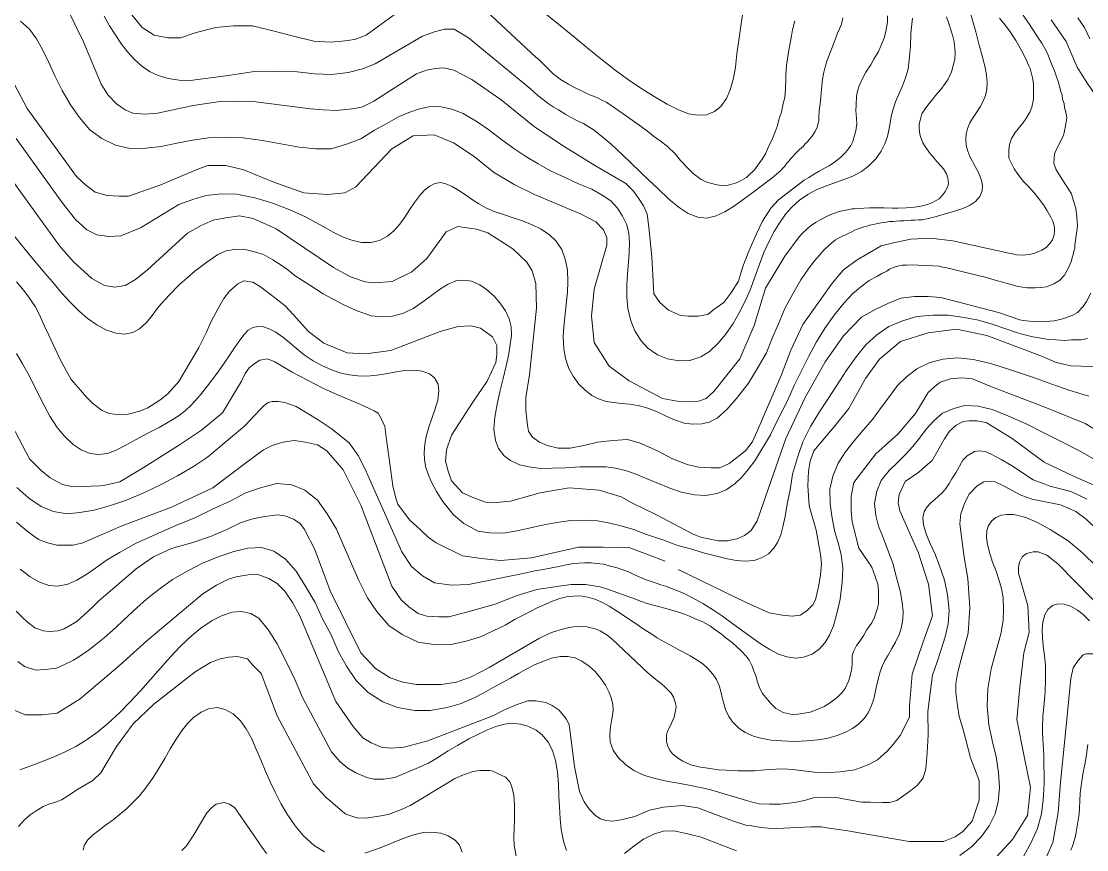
# Model space of a CAD drawing. Header units: metres. Extents: x 548946 to 557077, y 1838800 to 1845419.
# Drawn here: x 554738 to 555282, y 1843291 to 1843714 of the extents above; entities that cross this region are included whole.
import ezdxf

# ---------------------------------------------------------------- set-up
doc = ezdxf.new("R2010")
doc.units = ezdxf.units.M
doc.header["$LTSCALE"] = 28
doc.layers.add('1', color=7, linetype='Continuous', lineweight=13)
doc.layers.add('2', color=7, linetype='Continuous', lineweight=13)

msp = doc.modelspace()

# ---------------------------------------------------------------- linework, layer by layer
at = {"layer": '1'}
for points in [[(554757.26, 1843729.88), (554769.92, 1843704.07), (554779.06, 1843682.22), (554782.55, 1843676.53), (554786.91, 1843672.16), (554791.27, 1843669.1), (554795.19, 1843667.35), (554801.3, 1843666.91), (554807.84, 1843667.35), (554825.91, 1843671.19), (554840.96, 1843673.56), (554858.03, 1843673.19), (554885.88, 1843669.54), (554892.43, 1843669.1), (554898.97, 1843668.66), (554907.25, 1843669.54), (554912.05, 1843670.41), (554918.15, 1843673.47), (554939.95, 1843687.47), (554945.18, 1843689.22), (554949.54, 1843690.1), (554953.9, 1843690.53), (554959.13, 1843689.22), (554968.22, 1843684.5), (554983.19, 1843674.19), (555000.15, 1843660.3), (555015.39, 1843650.33), (555031.32, 1843640.45), (555046.78, 1843631.5), (555050.7, 1843627.56), (555053.32, 1843624.06), (555055.93, 1843620.13), (555057.68, 1843615.76), (555058.55, 1843609.2), (555060.05, 1843594.04), (555061.17, 1843575.09), (555064.22, 1843570.72), (555068.58, 1843566.78), (555074.68, 1843564.16), (555078.61, 1843563.72), (555083.84, 1843563.72), (555088.64, 1843564.6), (555091.69, 1843567.22), (555096.92, 1843570.72), (555100.41, 1843575.53), (555104.33, 1843581.65), (555106.51, 1843589.08), (555109.56, 1843596.95), (555113.49, 1843605.7), (555116.54, 1843612.26), (555120.9, 1843618.82), (555124.83, 1843623.19), (555137.92, 1843633.14), (555140.21, 1843634.56)], [(555009.81, 1843670.62), (555007.29, 1843672.24), (555004.83, 1843674.11), (555002, 1843676.44), (554998.13, 1843679.7), (554966.55, 1843705.83), (554959.14, 1843710.2), (554954.34, 1843710.2), (554949.11, 1843708.89), (554943, 1843706.71), (554918.94, 1843692.57), (554912.43, 1843689.92), (554905.09, 1843688.04), (554896.83, 1843687.13), (554887.96, 1843687.39), (554879.07, 1843688.5), (554867.04, 1843688.55), (554856.11, 1843688.44), (554842.78, 1843686.42), (554833.52, 1843685.3), (554824.46, 1843683.96), (554818.8, 1843684.17), (554813.28, 1843685), (554808.11, 1843686.56), (554803.7, 1843688.67), (554799.55, 1843691.59), (554796.09, 1843694.7), (554792.39, 1843698.7), (554789.4, 1843702.6), (554786.13, 1843707.43), (554783.36, 1843711.91), (554780.5, 1843716.92)], [(555106.6, 1843718.72), (555105.1, 1843708.12), (555103.59, 1843697.59), (555102.75, 1843690.76), (555101.73, 1843685.14), (555100.15, 1843679.34), (555098.27, 1843674.89), (555095.34, 1843670.84), (555092.09, 1843668.28), (555087.96, 1843666.56), (555083.53, 1843666.32), (555078.83, 1843667.08), (555073.36, 1843669.19), (555067.94, 1843671.97), (555061.25, 1843675.85), (555055.01, 1843679.83), (555047.68, 1843684.77), (555041.19, 1843689.45), (555034.01, 1843695.05), (555027.84, 1843700.14), (555020.9, 1843705.95), (555013.49, 1843711.97), (555005.63, 1843718.22)], [(555193.22, 1843715.83), (555192.38, 1843708.23), (555192.22, 1843701.37), (555191.45, 1843694.65), (555190.94, 1843689.87), (555189.63, 1843685.4), (555188.04, 1843681.26), (555186.24, 1843677.09), (555184.57, 1843673.1), (555183.28, 1843669.41), (555182.28, 1843665.59), (555181.73, 1843662.36), (555181.08, 1843658.73), (555180.41, 1843655.51), (555179.14, 1843651.71), (555177.12, 1843647.91), (555174.44, 1843644), (555170.8, 1843640.36), (555167.16, 1843637.6), (555162.69, 1843635.22), (555158.67, 1843633.7), (555153.86, 1843632.01), (555149.28, 1843630.34), (555144.4, 1843628.34), (555139.73, 1843625.81), (555135.55, 1843623.01), (555131.45, 1843619.25), (555128.36, 1843615.74), (555125.04, 1843611.07), (555122.55, 1843606.89), (555119.67, 1843601.31), (555117.38, 1843596.23), (555114.9, 1843589.85), (555112.82, 1843584.18), (555110.41, 1843577.59), (555107.97, 1843571.83), (555104.79, 1843565.41), (555101.64, 1843560.1), (555097.71, 1843554.46), (555094.05, 1843550.05), (555089.57, 1843545.8), (555085.11, 1843542.99), (555079.54, 1843541.19), (555074.16, 1843540.89), (555068.09, 1843542.02), (555063.05, 1843544.04), (555058.13, 1843547.45), (555054.63, 1843551.16), (555051.43, 1843556.31), (555049.41, 1843561.38), (555047.95, 1843567.72), (555047.38, 1843573.39), (555047.35, 1843579.83), (555047.71, 1843585.29), (555048.26, 1843591.25)], [(555140.21, 1843634.56), (555143.58, 1843636.5), (555145.52, 1843637.7), (555148.61, 1843639.51), (555150.58, 1843640.51), (555153.3, 1843642.28), (555154.95, 1843643.53), (555156.41, 1843644.76), (555158.61, 1843646.93), (555160.02, 1843648.53), (555161.71, 1843650.93), (555162.71, 1843652.86), (555163.64, 1843656.02), (555164.21, 1843658.27), (555164.7, 1843661.94), (555164.56, 1843664.58), (555164.34, 1843668.64), (555164.45, 1843671.6), (555164.66, 1843675.99), (555165.18, 1843678.62), (555165.89, 1843681.27), (555167.75, 1843685.4), (555169.37, 1843688.36), (555171.95, 1843692.1), (555173.41, 1843694.85), (555175.77, 1843698.75), (555177.04, 1843701.47), (555178.83, 1843706.16), (555179.49, 1843709.19), (555180.43, 1843713.86), (555180.4, 1843717.09)], [(555157.62, 1843715.96), (555156.87, 1843712.77), (555155.93, 1843710.34), (555154.93, 1843708.12), (555154.21, 1843706.28), (555153.48, 1843704.52), (555152.84, 1843702.69), (555152.11, 1843700.93), (555151.44, 1843699.15), (555150.74, 1843697.43), (555150.09, 1843695.66), (555149.54, 1843693.89)], [(555210.57, 1843716.59), (555211.92, 1843712.68), (555213.66, 1843707.1), (555214.45, 1843703.79), (555215.05, 1843698.26), (555214.81, 1843694.9), (555213.98, 1843691.66), (555213.04, 1843688.51), (555211.43, 1843684.7), (555209.9, 1843682.51), (555207.63, 1843679.38), (555204.97, 1843676.39), (555203.41, 1843674.39), (555200.94, 1843671.42), (555199.65, 1843669.55), (555197.98, 1843666.96), (555197.47, 1843665), (555196.64, 1843661.76), (555196.52, 1843659.66), (555196.9, 1843656.67), (555197.33, 1843655.49), (555198.5, 1843652.21), (555199.69, 1843650.27), (555201.9, 1843647.04), (555203.44, 1843645.33), (555205.58, 1843642.65), (555207.65, 1843640.54), (555208.99, 1843639), (555210.46, 1843636.33), (555211.3, 1843634.16), (555211.63, 1843631.54), (555211.17, 1843629.87), (555209.88, 1843627.33), (555208.75, 1843625.67), (555206.72, 1843623.71), (555203.09, 1843621.64), (555200.91, 1843620.79), (555196.76, 1843619.8), (555194.06, 1843619.37), (555189.93, 1843619.04), (555185.76, 1843618.9), (555183.02, 1843618.84), (555178.73, 1843618.97), (555175.96, 1843619.09), (555171.32, 1843618.99), (555168.38, 1843618.91), (555163.77, 1843618.61), (555162.46, 1843618.45)], [(555214.17, 1843587.59), (555217.63, 1843586.74), (555222.38, 1843585.61), (555226.03, 1843584.72), (555230.2, 1843583.62), (555233.18, 1843582.79), (555236.55, 1843581.76), (555239.09, 1843581.1), (555242.16, 1843580.21), (555244.27, 1843579.7), (555247.11, 1843578.98), (555249.27, 1843578.59), (555251.72, 1843578.26), (555253.59, 1843578.21), (555255.79, 1843578.27), (555258.64, 1843578.45), (555261.67, 1843578.78), (555265.41, 1843580.26), (555268.18, 1843581.99), (555270.82, 1843584.76), (555272.04, 1843586.82), (555273.14, 1843589.02), (555273.68, 1843590.49), (555274.28, 1843592.07), (555274.7, 1843593.76), (555275.26, 1843595.31), (555275.61, 1843596.89), (555275.97, 1843598.37), (555276.13, 1843600.01), (555277.44, 1843609.64), (555277, 1843614.45), (555276.56, 1843618.82), (555275.26, 1843623.2), (555274.38, 1843626.26), (555269.82, 1843633.36), (555266.5, 1843638.37), (555265.41, 1843641.85), (555265.69, 1843646.57), (555267.5, 1843650.63), (555270.29, 1843655.89), (555271.29, 1843660.76), (555271.93, 1843665), (555271.48, 1843667.8), (555270.77, 1843670.2), (555270.69, 1843672.21), (555269.83, 1843674.56), (555269.54, 1843676.56), (555268.77, 1843678.9), (555268.18, 1843681.19), (555267.46, 1843683.55), (555266.61, 1843685.97), (555265.59, 1843688.93), (555264.47, 1843691.75), (555263.17, 1843695.09), (555262.19, 1843697.46), (555260.55, 1843700.62), (555259.16, 1843703.01), (555257.05, 1843706.35), (555254.67, 1843710.01), (555252.22, 1843713.6), (555249.6, 1843717.36)], [(555243.8, 1843654.47), (555245.61, 1843657.45), (555247.09, 1843659.34), (555249.48, 1843662.21), (555251.01, 1843664.39), (555253.04, 1843667.88), (555254.05, 1843670.47), (555254.87, 1843674.56), (555254.97, 1843677.52), (555254.92, 1843682.45), (555254.36, 1843685.42), (555253.19, 1843690.21), (555252.55, 1843691.56), (555250.47, 1843696.04), (555248.82, 1843699.35), (555245.89, 1843704.49), (555242.62, 1843709.4), (555240.46, 1843712.26), (555237.54, 1843715.89)], [(555277.66, 1843715.97), (555280.95, 1843711.05), (555283.66, 1843705.26)], [(555048.26, 1843591.25), (555048.62, 1843596.26), (555048.8, 1843601.35), (555048.31, 1843605.92), (555047.31, 1843610.36), (555045.13, 1843614.87), (555042.53, 1843618.83), (555039.14, 1843622.68), (555034.77, 1843625.55), (555029.48, 1843628.6), (555022.66, 1843631.32), (555015.84, 1843634.58), (555008.43, 1843637.95), (555002.08, 1843641.48), (554995.84, 1843645.26), (554989.71, 1843649.39), (554983.62, 1843653.82), (554976.96, 1843658.78), (554970.89, 1843662.96), (554963.9, 1843667.15), (554957.96, 1843669.43), (554951.66, 1843670.76), (554946.31, 1843670.59), (554941.03, 1843669.47), (554936.01, 1843667.78), (554930.73, 1843665.41), (554924.93, 1843662.08), (554918.51, 1843658.71), (554911.62, 1843654.24), (554904.19, 1843651.49), (554896.51, 1843649.22), (554888.46, 1843649.19), (554880.02, 1843650.04), (554870.76, 1843651.76), (554861.31, 1843653.47), (554851.58, 1843654.71), (554842.51, 1843655.14), (554833.78, 1843654.84), (554825.57, 1843653.54), (554817.69, 1843652.1), (554809.68, 1843650.27), (554801.86, 1843649.45), (554793.85, 1843649.39), (554786.38, 1843650.99), (554779.29, 1843654.38), (554773.32, 1843658.92), (554767.93, 1843665.18), (554763.34, 1843671.63), (554759.14, 1843678.97), (554755.48, 1843686.04), (554752.32, 1843693.15), (554749.33, 1843699.55), (554746.1, 1843705.31), (554742.41, 1843710.21), (554737.89, 1843714.23)], [(555263.97, 1843715.07), (555271.65, 1843703.97), (555277.25, 1843690.75), (555281.5, 1843684.07), (555285.37, 1843678.19)], [(555162.46, 1843618.45), (555158.29, 1843617.64), (555155.77, 1843617.23), (555152.31, 1843616.04), (555149.98, 1843614.99), (555146.42, 1843613.02), (555144.03, 1843611.68), (555141.12, 1843609.89), (555139.41, 1843608.35), (555136.86, 1843605.94), (555135.26, 1843604.31), (555127.94, 1843594.43), (555118.23, 1843578.06), (555112.35, 1843559.02), (555105.07, 1843542.01), (555091.73, 1843525.26), (555087.8, 1843521.76), (555083.88, 1843520.45), (555078.65, 1843520.01), (555072.98, 1843520.45), (555065.56, 1843521.76), (555048.59, 1843530.71), (555038.29, 1843538.17), (555030.61, 1843550.32), (555029.27, 1843563.79), (555030.72, 1843577.52), (555037.18, 1843600.01), (555037.18, 1843603.95), (555035.44, 1843607.89), (555031.52, 1843611.82), (555024.1, 1843615.76), (555000.25, 1843625.93), (554989.91, 1843630.93), (554979.3, 1843637.3), (554969.46, 1843645.26), (554958.9, 1843652.29), (554948.94, 1843656.28), (554938.22, 1843655.86), (554927.32, 1843649.08), (554908.99, 1843629.75), (554903.33, 1843626.68), (554894.61, 1843625.81), (554882.4, 1843626.68), (554866.7, 1843632.37), (554851.88, 1843638.49), (554842.72, 1843640.68), (554833.56, 1843640.68), (554827.46, 1843638.49), (554809.56, 1843630.85), (554793.01, 1843624.94), (554788.22, 1843624.94), (554782.11, 1843625.37), (554776.01, 1843627.12), (554771.21, 1843630.62), (554766.42, 1843634.99), (554741.29, 1843669.76), (554728.04, 1843694.9)], [(555149.54, 1843693.89), (555148.94, 1843692.08), (555148.45, 1843690.25), (555147.88, 1843688.24), (555147.55, 1843686.41), (555147.24, 1843684.57), (555147.11, 1843682.95), (555146.91, 1843681.3), (555146.76, 1843679.51), (555146.55, 1843677.69), (555146.4, 1843675.67), (555146.21, 1843673.83), (555145.99, 1843671.96), (555145.78, 1843670.15), (555145.6, 1843668.29), (555145.44, 1843665.8), (555145.29, 1843663.39), (555144.46, 1843660.24), (555143.5, 1843658.04), (555141.85, 1843655.49), (555140.67, 1843654.12), (555139.35, 1843652.55), (555138.47, 1843651.63), (555137.54, 1843650.54), (555136.5, 1843649.74), (555135.53, 1843648.79), (555134.45, 1843647.73), (555133.36, 1843646.64), (555132.25, 1843645.33), (555131.08, 1843644.22), (555130.1, 1843642.82), (555128.93, 1843641.69), (555127.95, 1843640.29), (555126.82, 1843639.16), (555125.94, 1843638.03), (555123.75, 1843636.19), (555121.3, 1843634.15), (555116.67, 1843630.56), (555112.39, 1843627.36), (555106.83, 1843623.22), (555102.34, 1843620.13), (555097.36, 1843617.02), (555092.98, 1843614.97), (555088.22, 1843613.83), (555083.58, 1843614.34), (555078.66, 1843616.09), (555073.51, 1843619.59), (555068.55, 1843623.61), (555063.32, 1843628.72), (555058.81, 1843633.04), (555054.18, 1843637.37), (555049.47, 1843641.95), (555045.1, 1843646.02), (555039.4, 1843651.45), (555035.13, 1843655.05), (555030.17, 1843659.02), (555027.6, 1843660.62), (555025.23, 1843662), (555024.02, 1843662.62), (555022.91, 1843663.12), (555021.5, 1843663.75), (555018.99, 1843665.15), (555016.21, 1843666.71), (555012.46, 1843669), (555009.81, 1843670.62)], [(554997.67, 1843533.83), (554995.8, 1843522.2), (554995.8, 1843515.64), (554996.24, 1843511.27), (554996.67, 1843508.21), (554997.11, 1843505.15), (554999.29, 1843502.09), (555002.78, 1843499.46), (555006.7, 1843497.71), (555012.37, 1843496.4), (555018.47, 1843496.4), (555025.45, 1843497.71), (555032.43, 1843499.46), (555040.28, 1843500.34), (555047.69, 1843500.77), (555054.23, 1843499.02), (555062.95, 1843495.09), (555070.36, 1843491.15), (555078.21, 1843488.09), (555083.88, 1843486.78), (555090.42, 1843486.34), (555094.78, 1843486.34), (555099.57, 1843488.53), (555107.86, 1843495.09), (555111.35, 1843499.46), (555113.96, 1843505.15), (555126.09, 1843533.45), (555131.1, 1843546.44), (555137.24, 1843559.57), (555152.3, 1843580.78), (555157.97, 1843587.34), (555164.94, 1843592.59), (555170.17, 1843595.65), (555177.15, 1843599.58), (555184.13, 1843601.33), (555192.41, 1843603.08), (555202.44, 1843603.52), (555213.78, 1843602.21), (555242.39, 1843595.98), (555246.4, 1843595.06), (555249.09, 1843594.82), (555252.93, 1843595.21), (555255.61, 1843595.83), (555259.29, 1843597.52), (555261.42, 1843598.74), (555263.51, 1843601), (555264.63, 1843602.66), (555265.53, 1843605.33), (555265.67, 1843607.25), (555265.62, 1843609.14), (555264.77, 1843612.17), (555263.84, 1843614.24), (555261.77, 1843617.87), (555260.11, 1843620.52), (555257.38, 1843624.16), (555255.47, 1843626.49), (555252.26, 1843630.17), (555249.87, 1843632.53), (555247.03, 1843636.26), (555245.08, 1843638.96), (555242.96, 1843642.96), (555242.4, 1843644.41), (555242.37, 1843648.49), (555242.68, 1843651.29), (555243.8, 1843654.47)], [(554927.66, 1843581.39), (554918.59, 1843580.77), (554913.79, 1843581.21), (554906.38, 1843583.83), (554897.66, 1843588.64), (554868.44, 1843608.32), (554856.67, 1843613.57), (554849.7, 1843614.88), (554842.72, 1843614), (554836.18, 1843612.69), (554830.07, 1843610.07), (554823.1, 1843606.13), (554802.61, 1843587.33), (554796.5, 1843582.52), (554791.27, 1843579.46), (554786.04, 1843578.58), (554780.8, 1843579.46), (554774.26, 1843582.96), (554764.67, 1843591.7), (554757.69, 1843599.57), (554728.94, 1843639.48)], [(554927.66, 1843581.39), (554937.59, 1843586.38), (554945.27, 1843593.17), (554955.21, 1843606.76), (554961.08, 1843609.48), (554970.57, 1843608.12), (554976.44, 1843606.31), (554989.09, 1843598.15), (554996.32, 1843591.36), (554999.03, 1843586.83), (555000.83, 1843580.49), (555001.29, 1843567.8), (554997.67, 1843533.83)], [(554734.54, 1843604.71), (554739.62, 1843598.57), (554744.23, 1843593.1), (554749.49, 1843586.73), (554754.12, 1843581.29), (554758.99, 1843575.57), (554763.18, 1843570.96), (554767.69, 1843566.42), (554771.9, 1843562.72), (554776.83, 1843559.26), (554781.45, 1843556.77), (554786.57, 1843555.06), (554790.86, 1843554.65), (554795.26, 1843555.5), (554798.68, 1843557.32), (554802.16, 1843560.47), (554805.12, 1843564.16), (554808.23, 1843568.49), (554813.49, 1843574.34), (554819.06, 1843579.97), (554826.81, 1843586.7)], [(554826.81, 1843586.7), (554832.97, 1843591.33), (554838.52, 1843595.24), (554842.91, 1843597.1), (554846.96, 1843597.75), (554851.88, 1843598), (554857.28, 1843596.56), (554861.85, 1843595.16), (554866.63, 1843592.57), (554869.92, 1843590.48), (554874.28, 1843587.36), (554878.06, 1843584.42), (554885.59, 1843579.54), (554892.42, 1843575.22), (554902.22, 1843569.84), (554909.24, 1843566.66), (554916.83, 1843563.97), (554922.49, 1843563.36), (554927.82, 1843563.74), (554933.42, 1843565.3), (554938.23, 1843567.69), (554943.29, 1843571.05), (554947.64, 1843574.25), (554952.18, 1843577.7), (554956.08, 1843580.04), (554960.13, 1843581.85), (554964.19, 1843582.15), (554968.09, 1843581.59), (554972.3, 1843579.73), (554975.79, 1843577.38), (554979.61, 1843573.98), (554982.61, 1843570.5), (554985.45, 1843566.43), (554987.27, 1843562.44), (554988.29, 1843558.4), (554988.45, 1843553.86), (554987.89, 1843549.37), (554986.95, 1843543.75), (554985.71, 1843538.43), (554984.28, 1843532.03), (554982.71, 1843525.74), (554981.21, 1843518.89), (554979.98, 1843512.14), (554979.55, 1843506.08), (554980.25, 1843500.36), (554981.81, 1843496.25), (554984.83, 1843492.42), (554988.04, 1843490.04), (554992.62, 1843487.94), (554997.41, 1843486.86), (555003.27, 1843486.07), (555009.47, 1843486.16), (555016.12, 1843486.3), (555023.46, 1843486.86), (555030.08, 1843486.9), (555036.65, 1843486.83), (555041.54, 1843486.17), (555046.66, 1843485.03), (555051.06, 1843483.49), (555056.94, 1843481.17), (555062.66, 1843478.75), (555069.36, 1843476.02), (555075.28, 1843473.97), (555081.91, 1843472.54), (555087.54, 1843472.29), (555093.42, 1843473.27), (555098.09, 1843475.18), (555102.65, 1843478.33), (555106.11, 1843481.66), (555109.26, 1843485.43), (555112.68, 1843489.94), (555120.71, 1843503.24), (555124.59, 1843511.32), (555129.41, 1843520.59), (555132.79, 1843528.39), (555136.62, 1843536.25), (555140.23, 1843543.37), (555144.16, 1843550.64), (555148.57, 1843557.73), (555153.2, 1843564.29), (555158.32, 1843570.5), (555162.73, 1843575.27), (555167.45, 1843579.26), (555171.12, 1843581.89), (555175.02, 1843584.05), (555177.57, 1843585.51), (555180.04, 1843586.79), (555181.53, 1843587.75), (555182.99, 1843588.44), (555184.47, 1843589), (555186.26, 1843589.47), (555187.93, 1843589.74), (555189.93, 1843589.87), (555192.95, 1843589.88), (555196.16, 1843589.8), (555200.46, 1843589.68), (555203.59, 1843589.47), (555206.73, 1843589.22), (555208.73, 1843588.84), (555210.78, 1843588.39), (555214.17, 1843587.59)], [(555050.32, 1843468.26), (555044.54, 1843471.58), (555033.17, 1843474.95), (555017.88, 1843476.2), (555003.06, 1843473.64), (554987.95, 1843469.29), (554978.79, 1843468.42), (554975.3, 1843468.85), (554969.2, 1843471.04), (554963.53, 1843473.66), (554957.86, 1843479.78), (554956.12, 1843484.59), (554954.81, 1843489.84), (554955.25, 1843495.53), (554957.86, 1843502.96), (554968.81, 1843519.89), (554976.04, 1843530.61), (554980.56, 1843540.15), (554980.94, 1843544.04), (554980.94, 1843548.85), (554978.76, 1843553.22), (554972.65, 1843557.59), (554967.86, 1843558.91), (554961.32, 1843558.47), (554952.16, 1843555.85), (554926.85, 1843546.17), (554913.94, 1843544.56), (554904.68, 1843545.11), (554892.76, 1843550), (554884.92, 1843556.01), (554877.12, 1843564.58), (554873.02, 1843568.96), (554863.84, 1843576.24), (554859.36, 1843579.38), (554856.48, 1843581.11), (554851.94, 1843581.78), (554848.79, 1843580.34), (554844.52, 1843576.57), (554841.68, 1843572.7), (554838.93, 1843568.09), (554835.02, 1843560.66), (554832.72, 1843555.53), (554828.85, 1843547.73), (554825.8, 1843542.51), (554821.57, 1843535.33), (554818.66, 1843530.5), (554813, 1843524.1), (554808.95, 1843520.83), (554802.88, 1843516.94), (554798.72, 1843515.28), (554792.75, 1843513.68), (554788.8, 1843513.37), (554782.92, 1843514.06), (554779.19, 1843515.78), (554774.56, 1843519.38), (554771.52, 1843522.42), (554768.52, 1843525.93), (554763.74, 1843531.51), (554761.3, 1843535.76), (554757.82, 1843542.35), (554755.61, 1843547.11), (554752.37, 1843554.02), (554750.18, 1843558.59), (554747.41, 1843564.79), (554745.32, 1843568.61), (554742.02, 1843573.71), (554739.63, 1843576.92), (554735.76, 1843581.28)], [(555284.18, 1843575.47), (555281.95, 1843571.3), (555280.28, 1843568.72), (555277.34, 1843565.6), (555274.68, 1843564.12), (555269.31, 1843562.22), (555265.52, 1843561.46), (555258.84, 1843560.9), (555254.74, 1843561.06), (555249.74, 1843561.57), (555247.98, 1843561.92), (555237.09, 1843565.64), (555207.67, 1843573.35), (555201.13, 1843573.78), (555194.16, 1843573.78), (555187.18, 1843572.91), (555180.64, 1843570.29), (555174.1, 1843567.22), (555167.12, 1843563.29), (555157.97, 1843553.67), (555148.62, 1843540.4), (555138.4, 1843522.23), (555128.45, 1843501.28), (555122.3, 1843483.31), (555113.96, 1843459.23), (555110.91, 1843454.42), (555107.42, 1843451.8), (555103.5, 1843450.05), (555098.7, 1843449.18), (555093.91, 1843449.18), (555085.19, 1843450.92), (555080.83, 1843452.67), (555062.25, 1843462.58), (555050.32, 1843468.26)], [(555282.6, 1843552.3), (555279.04, 1843551.72), (555274.28, 1843551.65), (555270.94, 1843551.29), (555266.4, 1843551.61), (555262.63, 1843551.78), (555257.89, 1843552.65), (555254.53, 1843553.17), (555249.93, 1843554.42), (555246.24, 1843555.49), (555240.31, 1843557.53), (555234.34, 1843559.45), (555226.84, 1843561.73), (555219.57, 1843563.12), (555211.44, 1843564.26), (555203.49, 1843564.19), (555195.37, 1843563.58), (555188.04, 1843561.33), (555181.03, 1843558.44), (555175.01, 1843554.21), (555169.34, 1843549.1), (555164.43, 1843543.05), (555159.31, 1843535.82), (555154.76, 1843528.7), (555149.89, 1843521.38), (555145.45, 1843514.48), (555141.18, 1843507.52), (555137.21, 1843499.62), (555134.42, 1843491.7), (555131.88, 1843483.08), (555130.67, 1843475.19), (555129.15, 1843467.85), (555128.27, 1843461.54), (555126.98, 1843456.32), (555125.91, 1843452.17), (555124.38, 1843448.54), (555122.34, 1843445.44), (555119.63, 1843442.53), (555116.07, 1843440.38), (555112.28, 1843439.05), (555107.63, 1843438.68), (555103.16, 1843439.08), (555097.9, 1843440.13), (555093.33, 1843441.27), (555087, 1843442.8), (555081.03, 1843444.61), (555072.86, 1843446.9), (555065.67, 1843449.7), (555057.39, 1843452.28), (555051.02, 1843454.85), (555044.36, 1843456.75), (555038.74, 1843458.2), (555032.37, 1843459.29), (555026.04, 1843459.58), (555018.8, 1843459.48), (555011.58, 1843458.49), (555004.09, 1843457.18), (554997.51, 1843455.56), (554990.37, 1843454.11), (554984.36, 1843453.1), (554977.24, 1843453.18), (554971.32, 1843454.06), (554964.23, 1843458), (554958.89, 1843462.43), (554953.52, 1843469.16), (554950.21, 1843474.35), (554947.52, 1843479.42), (554945.92, 1843483.16), (554944.84, 1843486.51), (554944.11, 1843490.45), (554943.93, 1843493.99), (554944.26, 1843498.36), (554944.98, 1843502.36), (554946.28, 1843507.11), (554947.86, 1843511.49), (554949.6, 1843516.51), (554950.96, 1843520.94), (554951.47, 1843525.58), (554951, 1843529.1), (554949.16, 1843532.35), (554946.64, 1843534.31), (554942.87, 1843535.76), (554939.03, 1843536.18), (554934.12, 1843535.95), (554929.66, 1843535.28)], [(554929.66, 1843535.28), (554924.35, 1843534.37), (554919.69, 1843533.7), (554914.66, 1843533.21), (554910.08, 1843533.28), (554905.62, 1843533.74), (554900.92, 1843534.89), (554896.58, 1843536.33), (554891.6, 1843538.54), (554887.33, 1843540.9), (554882.69, 1843544.05), (554878.9, 1843547.06), (554874.96, 1843550.43), (554871.71, 1843553.12), (554868.21, 1843555.6), (554865.2, 1843557.2), (554861.88, 1843558.29), (554859.18, 1843558.54), (554856.42, 1843558.06), (554854.13, 1843556.53), (554851.83, 1843554.29), (554849.39, 1843550.98), (554847.08, 1843547.6), (554844.71, 1843544.05), (554841.41, 1843539.19), (554838.28, 1843534.69), (554833.37, 1843528.19), (554829.67, 1843523.56), (554825.22, 1843518.57), (554821.86, 1843515.47), (554818.38, 1843512.7), (554813.31, 1843509.6), (554808.64, 1843506.97), (554802.09, 1843503.65), (554796.94, 1843500.8), (554791.35, 1843497.78), (554786.69, 1843495.4), (554782.26, 1843493.73), (554777.56, 1843493.14), (554773.44, 1843493.7), (554768.78, 1843495.6), (554764.7, 1843498.35), (554760.29, 1843502.51), (554756.62, 1843506.99), (554752.88, 1843512.74), (554749.88, 1843518.18), (554746.88, 1843524.13), (554744.33, 1843529.32), (554741.52, 1843534.72), (554738.86, 1843539.51), (554735.81, 1843544.64)], [(555283.25, 1843522.88), (555278.54, 1843524.28), (555272.92, 1843525.97), (555264.39, 1843529.05), (555254.91, 1843532.38), (555243.76, 1843536.28), (555233.75, 1843539.46), (555224.38, 1843541.63), (555216.22, 1843542.45), (555208.68, 1843541.84), (555201.66, 1843539.88), (555195.37, 1843536.95), (555190.05, 1843532.86), (555185.48, 1843528.3), (555181.43, 1843522.72), (555177.12, 1843517.09), (555172.83, 1843511.1), (555168.02, 1843505.54), (555163.48, 1843500.12), (555159.04, 1843494.52), (555155.23, 1843488.77), (555152.56, 1843482.03), (555151.07, 1843475.39), (555151.19, 1843467.92), (555152.12, 1843460.75), (555153.61, 1843453.78), (555155.43, 1843447.52), (555156.79, 1843442.01), (555157.66, 1843435.1), (555157.33, 1843428.09), (555156.23, 1843419.41), (555154.55, 1843412.1), (555152.8, 1843405.73), (555150.87, 1843400.93), (555148.67, 1843397.18), (555145.42, 1843393.66), (555141.95, 1843391.29), (555137.59, 1843389.7), (555133.58, 1843389.25), (555128.97, 1843389.87), (555124.86, 1843391.32), (555120.42, 1843393.6), (555115.98, 1843396.4), (555111.42, 1843399.55), (555106.36, 1843403.24), (555101.54, 1843406.78), (555096.17, 1843410.65), (555091.67, 1843413.69), (555086.24, 1843417.05), (555082.02, 1843419.36), (555077.31, 1843421.81), (555073.67, 1843423.4), (555070.18, 1843424.85), (555067.09, 1843425.91), (555064.7, 1843426.68), (555062.37, 1843427.47), (555059.84, 1843428.32), (555057.28, 1843429.27)], [(555300.89, 1843497.12), (555281.28, 1843509.01), (555260.71, 1843517.25), (555233.21, 1843527.84), (555223.84, 1843531.82), (555218.17, 1843532.26), (555212.5, 1843531.82), (555207.27, 1843530.07), (555204.65, 1843527.89), (555201.16, 1843524.82), (555194.76, 1843514.17), (555185.62, 1843503.61), (555174.48, 1843493.51), (555163.23, 1843478.91), (555161.93, 1843471.91), (555161.93, 1843469.73), (555161.93, 1843464.48), (555162.36, 1843458.8), (555165.8, 1843445.35), (555172.48, 1843435.6), (555174.21, 1843430.88)], [(555057.28, 1843429.27), (555053.69, 1843430.66), (555050.97, 1843431.89), (555048.22, 1843433.21), (555045.28, 1843434.31), (555042.4, 1843435.36), (555038.32, 1843436.35), (555035.54, 1843437.12), (555031.75, 1843437.6), (555029.21, 1843437.85), (555025.67, 1843437.86), (555022.93, 1843437.79), (555019.22, 1843437.35), (555016.33, 1843436.81), (555012.58, 1843436.02), (555009.13, 1843435.36), (555004.61, 1843434.53), (555000.39, 1843433.86), (554994.4, 1843432.38), (554966.58, 1843426.87), (554957.86, 1843426.44), (554949.14, 1843427.75), (554943.04, 1843431.25), (554937.37, 1843436.06), (554932.57, 1843443.49), (554917.53, 1843477.19), (554914, 1843485.37), (554910.14, 1843492.63), (554905.58, 1843499.17), (554896.38, 1843506.46), (554889.84, 1843510.83), (554878.54, 1843517.67), (554872.84, 1843519.67), (554869.42, 1843520.24), (554866.28, 1843520.24), (554864.29, 1843519.67), (554862.29, 1843518.24), (554860.02, 1843515.95), (554852.35, 1843507.77), (554833.26, 1843491.72), (554826.08, 1843487.02), (554817.94, 1843482.24), (554809.65, 1843477.78), (554801.17, 1843473.77), (554792.02, 1843469.87), (554783.71, 1843467.22), (554775.41, 1843464.69), (554768.14, 1843463.61), (554761.42, 1843462.92), (554754.69, 1843464.09), (554748.44, 1843466.71), (554742.09, 1843470.91), (554736, 1843476.28)], [(555286.38, 1843490.38), (555278.42, 1843495.01), (555270.16, 1843499.35), (555260.2, 1843504.19), (555251.25, 1843508.86), (555241.77, 1843512.93), (555233.88, 1843516.2), (555226.68, 1843517.83), (555219.94, 1843518.24), (555214.27, 1843516.68), (555208.53, 1843514.27), (555204.14, 1843510.26), (555200.19, 1843506.01), (555196.84, 1843501.58), (555193.44, 1843497.2), (555189.75, 1843493.39), (555185.42, 1843488.99), (555181.35, 1843485.07), (555177.26, 1843479.97), (555175.03, 1843474.42), (555173.85, 1843468.22), (555174.4, 1843462.11), (555175.76, 1843456.61), (555177.99, 1843451.23), (555180.45, 1843444.86), (555183.1, 1843437.72), (555185.2, 1843429.74), (555187.06, 1843422.95), (555187.93, 1843417.49), (555188.48, 1843413.09), (555188.32, 1843409.33), (555187.55, 1843405.09), (555186.34, 1843401.39), (555184.54, 1843397.41), (555182.68, 1843394.14), (555180.7, 1843390.84), (555179.06, 1843388.01)], [(555170.96, 1843334.99), (555175.32, 1843337.34), (555180.36, 1843341.87), (555183.18, 1843345.07), (555186.86, 1843349.8), (555191.58, 1843359.1), (555191.58, 1843364.78), (555192.98, 1843381.01), (555198.52, 1843397.11), (555203.37, 1843410.78), (555201.3, 1843426.93), (555196.02, 1843443.38), (555186.78, 1843464.48), (555185.9, 1843468.42), (555186.34, 1843472.79), (555189.39, 1843479.35), (555196.48, 1843484.23), (555199.83, 1843487.17), (555203.18, 1843490.11), (555209.45, 1843501.21), (555212.07, 1843505.15), (555215.55, 1843508.21), (555219.04, 1843509.96), (555222.09, 1843510.39), (555226.02, 1843510.39), (555230.81, 1843509.52), (555244.1, 1843501.31), (555260.34, 1843489.31), (555275.32, 1843482.13), (555288.11, 1843476.56)], [(555001.47, 1843424.25), (554991.44, 1843421.19), (554980.1, 1843416.82), (554966.15, 1843412.88), (554956.56, 1843410.26), (554951.32, 1843410.26), (554945.22, 1843410.69), (554940.86, 1843412.01), (554936.06, 1843415.5), (554932.14, 1843419), (554927.34, 1843426), (554911.5, 1843467.28), (554902.51, 1843485.29), (554894.2, 1843495.09), (554889.41, 1843498.15), (554883.3, 1843499.46), (554877.63, 1843500.34), (554871.97, 1843499.46), (554866.3, 1843497.71), (554861.94, 1843495.53), (554853.31, 1843489.28), (554835.95, 1843476.2), (554814.93, 1843466.26), (554789.17, 1843456.66), (554769.72, 1843448.11), (554764.69, 1843446.85), (554760.92, 1843446.85), (554756.32, 1843446.85), (554751.71, 1843448.11), (554747.1, 1843449.79), (554741.24, 1843453.99), (554735.8, 1843458.61)], [(554965.3, 1843397.98), (554957.03, 1843395.97), (554948.87, 1843396.26), (554940.77, 1843397.43), (554932.75, 1843401.38), (554925.85, 1843405.92), (554919.72, 1843413.05), (554915.02, 1843420.02), (554910.58, 1843428.89), (554906.82, 1843437.33), (554902.89, 1843446.4), (554899.11, 1843455.02), (554894.37, 1843462.92), (554889.46, 1843469.91), (554883.01, 1843474.96), (554876.39, 1843477.71), (554868.64, 1843478.41), (554860.9, 1843476.29), (554852.94, 1843473.66), (554844.55, 1843469.21), (554836.18, 1843465.44), (554826.88, 1843460.91), (554817.09, 1843456.96), (554806.7, 1843452.33), (554796.98, 1843447.98), (554788.32, 1843443.14), (554781.78, 1843439.19), (554776.09, 1843435.11), (554771.65, 1843432.01), (554766.54, 1843428.95), (554761.95, 1843426.92), (554756.8, 1843425.94), (554752.29, 1843426.29), (554747.18, 1843428.19), (554742.75, 1843430.81), (554737.76, 1843434.64)], [(555287.93, 1843454.42), (555281.83, 1843460.11), (555276.59, 1843464.04), (555268.75, 1843467.54), (555254.28, 1843470.37), (555248.41, 1843472.47), (555239.62, 1843477.09), (555235.43, 1843479.19), (555232.08, 1843479.61), (555229.57, 1843479.19), (555226.22, 1843477.09), (555222.03, 1843472.89), (555219.93, 1843468.69), (555217.84, 1843462.81), (555217.42, 1843457.77), (555219.59, 1843440.7), (555221.39, 1843429.84), (555222.39, 1843414.83), (555221.62, 1843401.98), (555217.84, 1843388.06), (555216.16, 1843381.34), (555215.33, 1843376.3), (555215.33, 1843371.68), (555216.16, 1843364.96), (555217, 1843359.5), (555219.1, 1843352.78), (555222.73, 1843338.42), (555227.23, 1843326.74), (555227.23, 1843316.77), (555223.65, 1843306), (555218.88, 1843300.81), (555214.9, 1843298.02), (555208.93, 1843295.62), (555204.16, 1843295.62), (555191.43, 1843295.62), (555159.21, 1843301.21), (555150.45, 1843302.51), (555146.5, 1843303.08), (555141.42, 1843303.08), (555123.92, 1843302.23), (555119.68, 1843302.51), (555115.73, 1843302.79), (555111.21, 1843303.64), (555108.11, 1843303.93), (555101.34, 1843306.19), (555091.18, 1843309.98), (555083.62, 1843312.78), (555075.67, 1843313.97), (555066.12, 1843313.18), (555058.96, 1843311.58), (555051.4, 1843308.39)], [(554735.69, 1843413.26), (554738.96, 1843409.87), (554741.33, 1843407.69), (554745.11, 1843404.75), (554749.67, 1843403.23), (554752.57, 1843402.83), (554757.08, 1843403.21), (554760.19, 1843404.17), (554766.55, 1843408), (554772.45, 1843413.21), (554775.08, 1843415.72), (554777.6, 1843418.31), (554796.97, 1843434.74), (554805.69, 1843440.87), (554814.85, 1843445.24), (554825.75, 1843448.3), (554834.9, 1843451.36), (554843.19, 1843454.86), (554850.17, 1843458.36), (554855.83, 1843460.11)], [(554855.83, 1843460.11), (554861.5, 1843461.42), (554868.91, 1843462.29), (554872.84, 1843461.86), (554877.2, 1843460.11), (554880.69, 1843457.92), (554882.87, 1843454.86), (554888.07, 1843444.68), (554895.95, 1843423.54), (554911.64, 1843391.89), (554919.06, 1843384.02), (554926.47, 1843379.21), (554933.01, 1843377.02), (554939.99, 1843375.71), (554952.63, 1843375.71), (554960.48, 1843377.02), (554967.89, 1843379.65), (554977.05, 1843384.46), (555002.85, 1843399.51), (555007.07, 1843401.46), (555009.87, 1843402.67), (555014.45, 1843404), (555017.31, 1843404.64), (555020.09, 1843405.18), (555024.44, 1843405.35), (555027.03, 1843405.2), (555031.14, 1843404.19), (555033.73, 1843403.19), (555037.24, 1843400.97), (555039.66, 1843399.09), (555058.28, 1843381.57), (555062.2, 1843378.35), (555064.94, 1843376.23), (555067.09, 1843374.22), (555069.92, 1843371.34), (555071.21, 1843369.32), (555072.26, 1843366.32), (555072.51, 1843364.26), (555071.54, 1843359.11), (555069.46, 1843354.48), (555068.17, 1843351.94), (555067.65, 1843349.98), (555067.57, 1843346.83), (555068.04, 1843344.61), (555069.07, 1843342.46), (555070.66, 1843340.38), (555073.71, 1843338.01), (555075.98, 1843336.58), (555080.11, 1843334.73), (555084.99, 1843333.63), (555088.77, 1843333.06), (555094.09, 1843332.3), (555098.11, 1843332.04), (555104.13, 1843331.75), (555108.12, 1843331.68), (555112.58, 1843331.76), (555119.62, 1843332.36), (555126.99, 1843332.71), (555132.15, 1843332.41), (555137.55, 1843331.76), (555143.06, 1843331.02), (555151.05, 1843330.88), (555156.34, 1843331.17), (555163.79, 1843332.29), (555170.96, 1843334.99)], [(555232.64, 1843442.59), (555231.5, 1843447.17), (555231.01, 1843450.81), (555231.17, 1843454.34), (555231.96, 1843456.99), (555233.64, 1843459.37), (555235.75, 1843461.02), (555238.66, 1843462.17), (555241.53, 1843462.61), (555244.75, 1843462.52), (555247.84, 1843461.92), (555251.1, 1843460.99), (555257.01, 1843458.44), (555263.46, 1843454.82), (555272.68, 1843449.09), (555279.99, 1843442.91), (555287.3, 1843435.89)], [(555217.42, 1843288.45), (555223.29, 1843292.96), (555228.36, 1843298.27), (555232.32, 1843303.69), (555235.46, 1843309.81), (555236.91, 1843316.11), (555237.68, 1843323.17), (555237.09, 1843330.91), (555235.86, 1843338.9), (555233.93, 1843347.2), (555232.16, 1843355.23), (555231.33, 1843364.87), (555231.59, 1843373.62), (555233.3, 1843383.71), (555235.13, 1843390.53), (555237.21, 1843397.85), (555238.39, 1843402.37), (555239.39, 1843408.65), (555239.59, 1843414.01), (555239.42, 1843420.01), (555238.63, 1843424.71), (555237.34, 1843429.42), (555235.82, 1843433.62), (555234.08, 1843438.29), (555232.64, 1843442.59)], [(555293.6, 1843410.69), (555267.44, 1843437.37), (555261.77, 1843441.74), (555257.41, 1843443.49), (555254.8, 1843443.49), (555251.31, 1843442.62), (555249.13, 1843440.87), (555247.82, 1843438.24), (555247.38, 1843435.62), (555247.38, 1843432.56), (555252.11, 1843415.93), (555252.73, 1843402.55), (555250.1, 1843391.92), (555247.95, 1843374.67), (555246.48, 1843357.99), (555250.34, 1843338.11), (555253.48, 1843323.24), (555251.85, 1843308.87), (555244.23, 1843296.65), (555231.88, 1843283.19)], [(555051.4, 1843308.39), (555044.24, 1843306.79), (555040.26, 1843305.99), (555036.68, 1843306.39), (555033.89, 1843307.19), (555031.51, 1843308.78), (555028.33, 1843311.98), (555025.54, 1843315.97), (555023.15, 1843321.15), (555020.72, 1843333.91), (555017.98, 1843355.46), (555016.39, 1843358.25), (555012.81, 1843362.64), (555009.23, 1843365.03), (555006.05, 1843366.63), (555000.88, 1843367.43), (554996.9, 1843367.43), (554990.93, 1843365.43), (554984.57, 1843362.64), (554979, 1843359.85), (554945.22, 1843346.85), (554933.45, 1843343.79), (554926.91, 1843343.35), (554922.11, 1843343.79), (554916.88, 1843345.98), (554912.52, 1843348.6), (554907.72, 1843354.29), (554898.85, 1843367.03), (554880.25, 1843411.13), (554876.76, 1843417.69), (554872.84, 1843423.38), (554868.91, 1843427.31), (554864.55, 1843429.93), (554858.45, 1843432.12), (554854.09, 1843431.68), (554847.99, 1843430.81), (554844.06, 1843429.5), (554837.96, 1843426.44), (554830.98, 1843422.06), (554813.06, 1843407.13), (554802.28, 1843398.08), (554788.53, 1843385.62), (554768.37, 1843368.44), (554756.63, 1843361.19), (554748.95, 1843360.29), (554740.37, 1843360.29), (554731.78, 1843363.91)], [(555174.21, 1843430.88), (555175.55, 1843426.97), (555175.85, 1843423.87), (555175.83, 1843421.02), (555175.76, 1843417.02), (555175.15, 1843414.28), (555173.77, 1843410.12), (555172.41, 1843407.29), (555169.76, 1843403.45), (555168.28, 1843400.89), (555165.95, 1843397.46), (555164.56, 1843395.67), (555163.04, 1843392.64), (555162.47, 1843390.38), (555162.46, 1843386.67), (555162.23, 1843383.99), (555161.36, 1843380.27), (555160.63, 1843377.8), (555158.85, 1843373.78), (555156.97, 1843371.36), (555154.69, 1843369.08), (555150.86, 1843366.32), (555148.03, 1843364.64), (555143.71, 1843362.77), (555140.89, 1843361.75), (555136.9, 1843360.97), (555134.58, 1843360.58), (555131.75, 1843360.42), (555127.24, 1843361.56), (555123.49, 1843363.46), (555120.99, 1843365.91), (555119.11, 1843368.05), (555116.63, 1843371.15), (555115.27, 1843373.74), (555113.94, 1843377.46), (555113.35, 1843379.95), (555112.1, 1843383.12), (555111.36, 1843385.21), (555109.76, 1843388.15), (555108.38, 1843390.06), (555105.53, 1843393.13), (555103.48, 1843395.05), (555101.33, 1843397.06), (555097.96, 1843399.68), (555095.75, 1843401.4), (555092.3, 1843403.91), (555090.01, 1843405.52), (555086.13, 1843407.7), (555083.43, 1843408.78), (555079.3, 1843410.64), (555076.79, 1843411.75), (555073.24, 1843412.83), (555070.96, 1843413.58), (555067.32, 1843414.55), (555064.96, 1843415.21), (555060.74, 1843416.29), (555057.8, 1843417.06), (555054.91, 1843418.13), (555051.81, 1843419.35), (555038.09, 1843424.25), (555033.73, 1843425.56), (555026.32, 1843426.87), (555018.91, 1843426.87), (555012.8, 1843426), (555001.47, 1843424.25)], [(555179.06, 1843388.01), (555177.68, 1843385.19), (555176.6, 1843382.21), (555175.75, 1843379.27), (555174.95, 1843375.7), (555174.25, 1843372.41), (555173.37, 1843368.49), (555172.34, 1843365.07), (555170.62, 1843361.34), (555168.55, 1843358.39), (555165.6, 1843355.51), (555162.53, 1843353.36), (555158.58, 1843351.32), (555154.68, 1843349.82), (555150.13, 1843348.48), (555145.11, 1843347.56), (555139.25, 1843347.01), (555132.95, 1843346.76), (555126.52, 1843347.03), (555120.98, 1843347.43), (555115.83, 1843348.34), (555111.96, 1843349.44), (555107.79, 1843351.27), (555104.57, 1843353.47), (555101.41, 1843356.49), (555099.35, 1843359.49), (555097.68, 1843362.96), (555096.82, 1843366.02), (555096.11, 1843369.22), (555095.43, 1843372.25), (555094.55, 1843375.24), (555093.08, 1843378.38), (555091.31, 1843381.14), (555088.73, 1843384.01), (555086.09, 1843386.29), (555082.81, 1843388.59), (555079.77, 1843390.39), (555076.25, 1843392.28), (555073.17, 1843393.89), (555069.57, 1843395.81), (555066.45, 1843397.62), (555062.93, 1843399.68), (555059.63, 1843401.77), (555056.2, 1843403.9), (555052.6, 1843406.33), (555049.2, 1843408.58), (555045.46, 1843411.18), (555042.1, 1843413.41), (555038.33, 1843415.8), (555034.88, 1843417.69), (555030.98, 1843419.41), (555027.49, 1843420.43), (555023.58, 1843420.97), (555020.18, 1843420.93), (555016.58, 1843420.5), (555013.19, 1843419.65), (555009.8, 1843418.48), (555006.32, 1843417), (555001.27, 1843414.66), (554996.53, 1843412.13), (554990.42, 1843409.11), (554985.34, 1843406.03), (554979.08, 1843403.17), (554972.59, 1843400.05), (554965.3, 1843397.98)], [(555283.52, 1843408.32), (555280.28, 1843411.46), (555277.33, 1843413.78), (555273.76, 1843415.74), (555270.68, 1843416.76), (555267.3, 1843416.94), (555264.72, 1843416.16), (555262.3, 1843414.1), (555260.76, 1843411.39), (555259.68, 1843407.58), (555259.33, 1843403.83), (555259.48, 1843399.61), (555259.96, 1843395.27), (555260.6, 1843390.67)], [(554737.52, 1843332.32), (554740.8, 1843333.49), (554745.03, 1843334.98), (554749.41, 1843336.64), (554754.93, 1843338.85), (554760.05, 1843341.12), (554766.05, 1843344.17), (554771.3, 1843347.32), (554777.25, 1843351.56), (554782.46, 1843355.84), (554788.36, 1843361.36), (554793.56, 1843366.63), (554799.08, 1843372.58), (554804.18, 1843378.3), (554809.2, 1843384), (554814.46, 1843389.93), (554819.38, 1843395.14), (554825.01, 1843400.53), (554829.98, 1843404.6), (554835.63, 1843408.4), (554840.53, 1843410.9), (554845.96, 1843412.64), (554850.54, 1843412.99), (554855.42, 1843411.99), (554859.48, 1843409.57), (554864.42, 1843403.48), (554868.9, 1843396.51), (554874.17, 1843386.09), (554878.13, 1843377.95), (554881.73, 1843369.16), (554896.65, 1843341.5), (554901.03, 1843336.31), (554905.01, 1843333.12), (554908.99, 1843330.73), (554914.56, 1843328.33), (554918.14, 1843327.53), (554923.31, 1843327.53), (554928.88, 1843328.33), (554940.99, 1843333.36), (554946.12, 1843335.59), (554950.32, 1843338.23), (554956.09, 1843341.95), (554960.93, 1843344.71), (554966.77, 1843348), (554971.31, 1843350.21), (554976.31, 1843352.63), (554980.53, 1843354.41), (554984.89, 1843355.63), (554988.72, 1843356), (554993.03, 1843355.58), (554996.9, 1843354.51), (555001, 1843352.5)], [(554990.89, 1843288.24), (554989.81, 1843293.81), (554989.63, 1843297.5), (554989.83, 1843302.76), (554989.97, 1843306.2), (554989.99, 1843310.58), (554990.02, 1843313.43), (554989.87, 1843317.6), (554989.46, 1843320.12), (554988.49, 1843324.09), (554987.57, 1843326.16), (554985.36, 1843328.55), (554983.14, 1843329.6), (554978.9, 1843331.54), (554977.44, 1843331.83), (554972.39, 1843331.87), (554968.75, 1843331.32), (554963.19, 1843329.38), (554959.59, 1843327.79), (554954.27, 1843324.65), (554948.36, 1843320.96), (554943.86, 1843318.21), (554936.68, 1843313.98), (554932.37, 1843311.92), (554925.55, 1843309.45), (554920.81, 1843308.57), (554913.98, 1843307.62), (554909.58, 1843307.83), (554903.93, 1843309.69), (554902.16, 1843310.9), (554897.35, 1843315.15), (554893.72, 1843318.31), (554887.45, 1843325.04), (554886.49, 1843326.63), (554868.92, 1843359.77), (554860.63, 1843381.4), (554856.27, 1843385.77), (554853.65, 1843388.83), (554848.42, 1843390.14), (554844.06, 1843389.71), (554839.7, 1843388.83), (554834.9, 1843387.08), (554827.06, 1843382.27), (554805.88, 1843365.76), (554795.39, 1843355.7), (554786.82, 1843344.07), (554778.85, 1843330.79), (554774.77, 1843326.83), (554766.56, 1843321.98), (554763.4, 1843319.87), (554758.81, 1843317.01), (554756.28, 1843315.94), (554752.25, 1843314.67), (554749.35, 1843313.55)], [(555260.6, 1843390.67), (555261.06, 1843385.58), (555261.08, 1843378.56), (555260.85, 1843372), (555260.2, 1843364.32), (555259.67, 1843359.6), (555259.48, 1843354.05), (555259.55, 1843350.95), (555259.89, 1843345.11), (555260.2, 1843339.78), (555260.42, 1843325.13), (555259.94, 1843317.01), (555258.96, 1843309.78), (555257.01, 1843302.27), (555253.71, 1843295.19), (555249.83, 1843287.99)], [(554860.56, 1843337.36), (554858.06, 1843343.19), (554855.86, 1843348.08), (554853.12, 1843353.16), (554850.09, 1843357.26), (554846.49, 1843360.88), (554842.34, 1843363.07), (554838.29, 1843364.02), (554833.84, 1843363.36), (554830.07, 1843361.63), (554826.2, 1843358.92), (554823.12, 1843355.83), (554820, 1843351.99), (554817.35, 1843347.94), (554814.28, 1843342.9), (554811.47, 1843338.02), (554808.11, 1843332.42), (554805.15, 1843327.75), (554801.63, 1843322.83), (554798.54, 1843319.04), (554794.91, 1843315.16), (554791.81, 1843312.23), (554788.25, 1843309.2), (554785.08, 1843306.75), (554781.29, 1843303.98), (554777.93, 1843301.53), (554774.49, 1843298.78), (554772.1, 1843296.39), (554770.41, 1843293.68), (554769.85, 1843291.21)], [(555001, 1843352.5), (555004.2, 1843350.07), (555007.22, 1843346.43), (555009.34, 1843342.17), (555010.97, 1843336.96), (555011.92, 1843331.05), (555012.44, 1843325.13), (555012.7, 1843318.88), (555012.91, 1843313.29), (555013.28, 1843307.25), (555013.89, 1843301.78), (555015.05, 1843295.92), (555016.59, 1843291.07)], [(555274.09, 1843291.25), (555274.92, 1843293.22), (555275.8, 1843296.45), (555276.5, 1843299.47), (555277.27, 1843303.47), (555277.81, 1843306.53), (555278.21, 1843309.61), (555278.51, 1843312.89), (555278.63, 1843316.19), (555278.84, 1843320.42), (555279.44, 1843325.3), (555280.14, 1843330.01), (555281.3, 1843335.8), (555281.99, 1843340.07), (555282.64, 1843345.25)], [(554893.11, 1843290.42), (554887.81, 1843293.56), (554882.38, 1843298.48), (554878.08, 1843303.62), (554873.95, 1843309.6), (554870.75, 1843315.01), (554867.78, 1843320.78), (554865.36, 1843326.09), (554862.8, 1843331.96), (554860.56, 1843337.36)], [(554749.35, 1843313.55), (554745.38, 1843311.05), (554742.76, 1843309.2), (554739.94, 1843306.66), (554738.61, 1843305.16), (554736.84, 1843303.32)], [(554963.36, 1843290.17), (554962.01, 1843293.75), (554959.8, 1843296.31), (554956.14, 1843298.51), (554952.44, 1843299.86), (554947.55, 1843300.45), (554943.39, 1843300.2), (554937.98, 1843298.92), (554933.18, 1843297.17), (554926.93, 1843294.62), (554920.67, 1843292.18), (554913.65, 1843289.78)], [(555046.23, 1843289.6), (555050.98, 1843293.36), (555055.9, 1843296.79), (555061.1, 1843299.39), (555065.99, 1843300.94), (555071.44, 1843301.04), (555077.73, 1843299.8), (555085.28, 1843297.86), (555103.31, 1843290.91)]]:
    msp.add_lwpolyline(points, dxfattribs=at)
at = {"layer": '2'}
for points in [[(555128.86, 1843691.83), (555128.56, 1843686.67), (555128.5, 1843684.85), (555128.44, 1843680), (555127.99, 1843675.29), (555127.22, 1843672.35), (555126.26, 1843667.86), (555125.28, 1843665.08), (555124.13, 1843660.57), (555123.15, 1843657.78), (555121.3, 1843653.66), (555120.1, 1843651.04), (555118.25, 1843646.91), (555116.76, 1843644.35), (555114.25, 1843640.9), (555112.56, 1843638.51), (555109.52, 1843635.47), (555108.49, 1843634.58), (555104.96, 1843632.43), (555102.68, 1843631.67), (555099.01, 1843630.64), (555095.43, 1843630.38), (555092.62, 1843630.88), (555088.19, 1843632.13), (555085.36, 1843633.49), (555081.28, 1843636.49), (555078.79, 1843638.93), (555074.73, 1843643.27), (555072.25, 1843646.38), (555067.93, 1843650.58), (555064.37, 1843653.18), (555060.93, 1843655.69), (555057.85, 1843658.25), (555052.43, 1843662.13), (555048.98, 1843664.64), (555043.79, 1843668.17), (555040.86, 1843670.27), (555037.12, 1843672.84), (555034.29, 1843674.2), (555032.68, 1843674.95), (555031.17, 1843675.61), (555027.97, 1843676.92), (555025.25, 1843678.19), (555020.59, 1843680.46), (555017.64, 1843682.08), (555013.44, 1843684.5), (555011.63, 1843686.08), (555009.84, 1843687.47), (555002.43, 1843694.68), (555000.92, 1843695.9), (554965.68, 1843729.01)], [(554856.24, 1843711.95), (554846.64, 1843711.95), (554837.49, 1843711.08), (554827.46, 1843708.46), (554819.61, 1843705.83), (554813.07, 1843705.83), (554806.09, 1843707.14), (554799.99, 1843711.08), (554793.88, 1843718.51)], [(554929.9, 1843718.58), (554914.23, 1843707.14), (554908.56, 1843704.96), (554902.02, 1843704.08), (554895.91, 1843703.65), (554887.63, 1843704.08), (554877.17, 1843706.71), (554866.7, 1843709.33), (554856.24, 1843711.95)], [(555222.55, 1843719.13), (555224.23, 1843713.6), (555225.5, 1843708.89), (555227.27, 1843701.98), (555228.77, 1843696.59), (555230.24, 1843690.66), (555230.97, 1843686.86), (555231.36, 1843682.9), (555231.11, 1843679.66), (555230.42, 1843676.38), (555229.18, 1843673.45), (555227.65, 1843670.54), (555225.84, 1843667.69), (555224.16, 1843665.14), (555222.52, 1843662.45), (555221.38, 1843659.94), (555220.54, 1843656.88), (555220.33, 1843654.03), (555220.64, 1843650.78), (555221.42, 1843648.01), (555222.52, 1843645.16), (555223.87, 1843642.62), (555225.18, 1843640.19), (555226.55, 1843637.77), (555227.6, 1843635.41), (555228.48, 1843632.95), (555228.96, 1843630.39), (555228.68, 1843627.71), (555227.56, 1843624.89), (555225.36, 1843622.32), (555222.3, 1843620.23), (555218.87, 1843618.71), (555214.13, 1843617.18), (555209.91, 1843616.05), (555204.81, 1843614.44), (555201.33, 1843613.66), (555198.13, 1843612.86), (555196.2, 1843612.87), (555194.39, 1843612.74), (555192.51, 1843612.72), (555190.62, 1843612.61), (555188.68, 1843612.48), (555186.8, 1843612.36)], [(555133.06, 1843714.39), (555131.92, 1843709.88), (555131.36, 1843706.77), (555130.51, 1843702.2), (555130.09, 1843699.49), (555129.32, 1843695.02), (555128.86, 1843691.83)], [(555017.15, 1843576.08), (555017.3, 1843581.2), (555017.11, 1843587.37), (555015.88, 1843592.77), (555014.1, 1843597.82), (555011.09, 1843602.27), (555007.77, 1843605.46), (555003.34, 1843608.34), (554999.12, 1843610.39), (554994.17, 1843612.38), (554989.34, 1843613.99), (554984.47, 1843615.58), (554979.71, 1843617.23), (554975.75, 1843618.91), (554971.75, 1843621.04), (554968.57, 1843623.11), (554964.95, 1843625.62), (554961.65, 1843627.81), (554958.21, 1843629.9), (554955.05, 1843631.26), (554952.17, 1843631.9), (554949.29, 1843631.46), (554946.78, 1843630.18), (554944.06, 1843627.98), (554941.48, 1843625.09), (554938.93, 1843621.7), (554936.45, 1843617.97), (554934.04, 1843614.22), (554931.51, 1843610.68), (554928.46, 1843607.3), (554925.21, 1843604.63), (554921.05, 1843602.32), (554916.77, 1843601.37), (554911.97, 1843601.28), (554906.93, 1843602.55), (554902.17, 1843604.28), (554897.46, 1843606.62), (554893.85, 1843608.67), (554888.68, 1843611.56), (554883.3, 1843614.38), (554875.31, 1843618.06), (554866.66, 1843621.41), (554857.48, 1843624.17), (554848.3, 1843625.94), (554840.58, 1843626.13), (554832.4, 1843625.38), (554825.9, 1843623.28), (554818.66, 1843620.72), (554799.12, 1843608.76), (554789.09, 1843604.82), (554782.98, 1843604.38), (554776.88, 1843605.26), (554771.65, 1843607.88), (554765.98, 1843613.13), (554759, 1843621.87), (554735.62, 1843654.4)], [(555186.8, 1843612.36), (555185.01, 1843612.24), (555183.27, 1843612.11), (555181.51, 1843612), (555179.81, 1843611.76), (555178.04, 1843611.61), (555176.37, 1843611.21), (555174.62, 1843610.96), (555173.03, 1843610.46), (555171.31, 1843610.15), (555169.88, 1843609.63), (555168.41, 1843609.33), (555167.06, 1843608.89), (555165.47, 1843608.28), (555163.81, 1843607.6), (555161.91, 1843606.61), (555160.31, 1843605.94), (555158.79, 1843605.18), (555157.68, 1843604.7), (555156.44, 1843604.11), (555155.15, 1843603.38), (555153.87, 1843602.63), (555151.96, 1843601.13), (555150.23, 1843599.61), (555147.92, 1843597.4), (555145.82, 1843595.11), (555143.14, 1843592.02), (555139.96, 1843587.69), (555136.2, 1843582.33), (555132.07, 1843575.15), (555128.26, 1843568.01), (555124.75, 1843559.91), (555121.61, 1843552.59), (555118.6, 1843545.08), (555114.14, 1843537.14), (555109.51, 1843529.6), (555103.38, 1843521.71), (555098.34, 1843516.05), (555093.48, 1843511.71), (555089.43, 1843509.68), (555085.6, 1843508.74), (555080.89, 1843508.58), (555076.62, 1843509.17), (555071.78, 1843510.8), (555067.52, 1843512.73), (555062.54, 1843515.09), (555058.06, 1843516.82), (555053.19, 1843518.19), (555048.79, 1843518.82), (555044.59, 1843519.22), (555040.51, 1843519.64), (555036.88, 1843520.26), (555032.96, 1843521.62), (555029.58, 1843523.35), (555025.93, 1843526.11), (555022.92, 1843529.04), (555019.95, 1843533.09), (555017.82, 1843537.08), (555016.07, 1843542.24), (555015.21, 1843547.13), (555014.91, 1843553.15), (555015.17, 1843558.3), (555015.83, 1843564.76), (555016.46, 1843569.7), (555017.15, 1843576.08)], [(555290.08, 1843537.93), (555273.95, 1843538.37), (555266.53, 1843540.11), (555259.56, 1843543.18), (555231.08, 1843553.86), (555215.73, 1843557.04), (555201.18, 1843555.22), (555186.99, 1843550.84), (555176.41, 1843541.86), (555169.2, 1843531.99), (555160.65, 1843516.66), (555153.05, 1843507.18), (555142.74, 1843495.09), (555141, 1843489.84), (555140.13, 1843484.59), (555139.69, 1843477.16), (555140.4, 1843466.97), (555144.08, 1843454.5), (555146.23, 1843442.18), (555146.67, 1843437.37), (555146.23, 1843431.68), (555145.36, 1843426.44), (555143.61, 1843419), (555142.31, 1843416.38), (555139.25, 1843413.32), (555135.76, 1843411.13), (555131.84, 1843410.69), (555126.61, 1843411.13), (555120.07, 1843412.44), (555108.3, 1843417.69), (555073.54, 1843434.47)], [(555066.97, 1843438.66), (555048.9, 1843445.45), (555035.35, 1843445.91), (555022.7, 1843445.91), (554998.76, 1843440.47), (554982.95, 1843439.11), (554973.01, 1843440.02), (554963.52, 1843441.38), (554949.97, 1843448.17), (554946.03, 1843451.05), (554941.85, 1843454.83), (554936.4, 1843459.87), (554930.54, 1843467.85), (554929.53, 1843470.89), (554927.84, 1843477.16), (554927.84, 1843477.16), (554924.41, 1843503.38), (554923.84, 1843507.38), (554921.84, 1843511.95), (554920.42, 1843514.24), (554918.42, 1843515.38), (554916.14, 1843516.52), (554910.73, 1843519.09), (554899.38, 1843523.82), (554892.19, 1843527.01), (554876.58, 1843535.22), (554867.71, 1843540.52), (554864, 1843541.95), (554860.02, 1843541.38), (554857.17, 1843539.38), (554854.6, 1843537.38), (554852.61, 1843534.52), (554850.61, 1843530.52), (554840.92, 1843514.38), (554830.32, 1843505.57), (554818.94, 1843498.07), (554800.46, 1843486.34), (554788.56, 1843479.19), (554781.03, 1843477.51), (554778.51, 1843477.09), (554764.69, 1843476.67), (554759.25, 1843477.93), (554752.97, 1843481.29), (554748.36, 1843485.07), (554742.5, 1843490.95), (554726.33, 1843521.33)], [(555282.18, 1843470.43), (555277.77, 1843472.64), (555273.99, 1843474.22), (555268.01, 1843475.79), (555263.29, 1843477.06), (555259.82, 1843478.32), (555254.78, 1843480.22), (555243.76, 1843487.48), (555238.41, 1843490.64), (555233.05, 1843493.48), (555230.22, 1843494.74), (555227.07, 1843495.06), (555224.87, 1843494.74), (555221.09, 1843492.53), (555218.88, 1843490.32), (555215.27, 1843483.79), (555213.31, 1843480.76), (555211.89, 1843478.29), (555210.12, 1843475.75), (555208.51, 1843473.79), (555206.45, 1843471.86), (555204.51, 1843470.16), (555202.42, 1843468.38), (555200.59, 1843466.45), (555199.14, 1843464.12), (555198.53, 1843460.96), (555198.81, 1843457.26), (555200.19, 1843452.67), (555201.83, 1843448.38), (555204.59, 1843442.56), (555206.73, 1843436.86), (555209.55, 1843428.95), (555210.98, 1843421.58), (555211.92, 1843413.47), (555211.36, 1843406.68), (555209.88, 1843400.06), (555207.89, 1843393.68), (555205.72, 1843387.3), (555203.43, 1843380.56), (555202.28, 1843371.49), (555201.06, 1843361.85), (555201.12, 1843350.11), (555200.6, 1843340.99), (555200.01, 1843332.73), (555198.55, 1843328.13), (555195.77, 1843324.38), (555192.4, 1843321.74), (555185.17, 1843316.66), (555181.5, 1843315.53), (555177.83, 1843315.53), (555171.62, 1843315.81), (555167.38, 1843315.81), (555160.61, 1843316.95)], [(554873.14, 1843439.74), (554867.16, 1843443.85), (554860.95, 1843445.62), (554853.98, 1843445.33), (554846.69, 1843443.66), (554839.22, 1843441.12), (554831.05, 1843437.84), (554823.33, 1843433.86), (554815.44, 1843429.38), (554808.55, 1843424.23), (554802.19, 1843419.28), (554797.19, 1843414.83), (554793.22, 1843411.21), (554789.67, 1843407.96), (554786.79, 1843405.24), (554783.38, 1843402.11), (554780.56, 1843399.68), (554776.35, 1843396.15), (554772.99, 1843393.69), (554768.68, 1843390.63), (554764.92, 1843388.26), (554760.35, 1843385.99), (554756.24, 1843384.12), (554750.45, 1843383.39), (554745.66, 1843383.09), (554739.94, 1843384.91), (554736.46, 1843387.5)], [(555160.61, 1843316.95), (555154.4, 1843318.08), (555148.19, 1843318.36), (555143.11, 1843318.08), (555138.03, 1843316.66), (555132.95, 1843315.53), (555125.89, 1843314.68), (555120.25, 1843314.68), (555115.17, 1843314.97), (555112.06, 1843315.53), (555108.39, 1843316.66), (555090.18, 1843321.99), (555085.79, 1843323.01), (555080.71, 1843324.05), (555074.52, 1843325.25), (555068.51, 1843326.23), (555061.77, 1843327.78), (555056.38, 1843329.35), (555051.01, 1843331.89), (555046.77, 1843334.72), (555042.87, 1843338.54), (555040.4, 1843342.2), (555038.94, 1843346.54), (555038.62, 1843350.22), (555038.97, 1843354.11), (555039.53, 1843357.19), (555040.09, 1843360.22), (555040.37, 1843362.76), (555040.25, 1843365.5), (555039.6, 1843368.45), (555038.35, 1843371.73), (555036.4, 1843375.41), (555034.11, 1843378.88), (555031.12, 1843382.41), (555028.13, 1843385.22), (555024.44, 1843387.75), (555021.05, 1843389.32), (555017.07, 1843390.13), (555013.4, 1843390.08), (555008.96, 1843389.15), (555004.83, 1843387.75), (555000.28, 1843385.77), (554996.31, 1843383.77), (554992.09, 1843381.42), (554987.91, 1843379.05), (554983.5, 1843376.56), (554979.16, 1843374.31), (554974.45, 1843371.54), (554969.37, 1843369.04), (554962.78, 1843366.12), (554955.58, 1843364), (554947.04, 1843362.58), (554939.07, 1843362.56), (554930.37, 1843364.13), (554922.81, 1843366.92), (554915.37, 1843371.68), (554909.27, 1843377.81), (554904.26, 1843385.13), (554899.95, 1843392.87), (554896.4, 1843401.06), (554892.26, 1843409), (554888.26, 1843417.65), (554883.56, 1843425.7), (554878.49, 1843433.64), (554873.14, 1843439.74)], [(555285.69, 1843391.42), (555281.92, 1843391.42), (555280.24, 1843391), (555277.73, 1843388.06), (555275.22, 1843384.28), (555273.96, 1843378.82), (555270.9, 1843347.73), (555268.73, 1843326.03), (555267.51, 1843310.48), (555264.78, 1843295.09), (555257.22, 1843277.82), (555248.4, 1843267.08), (555233.49, 1843256.54), (555231.67, 1843254.67), (555216.8, 1843244.14), (555211.72, 1843240.65), (555205.95, 1843237.36), (555201.57, 1843235.86), (555197.04, 1843234.82)], [(554863.37, 1843289.53), (554861.18, 1843292.58), (554859.31, 1843295.38), (554856.5, 1843299.59), (554847.33, 1843312.77), (554844.54, 1843314.77), (554841.76, 1843315.57), (554837.78, 1843314.77), (554835.39, 1843312.77), (554833.01, 1843310.38), (554826.04, 1843298.63), (554823.96, 1843295.52), (554822.6, 1843293.54), (554820.15, 1843291.05)]]:
    msp.add_lwpolyline(points, dxfattribs=at)

doc.saveas('drawing.dxf')
